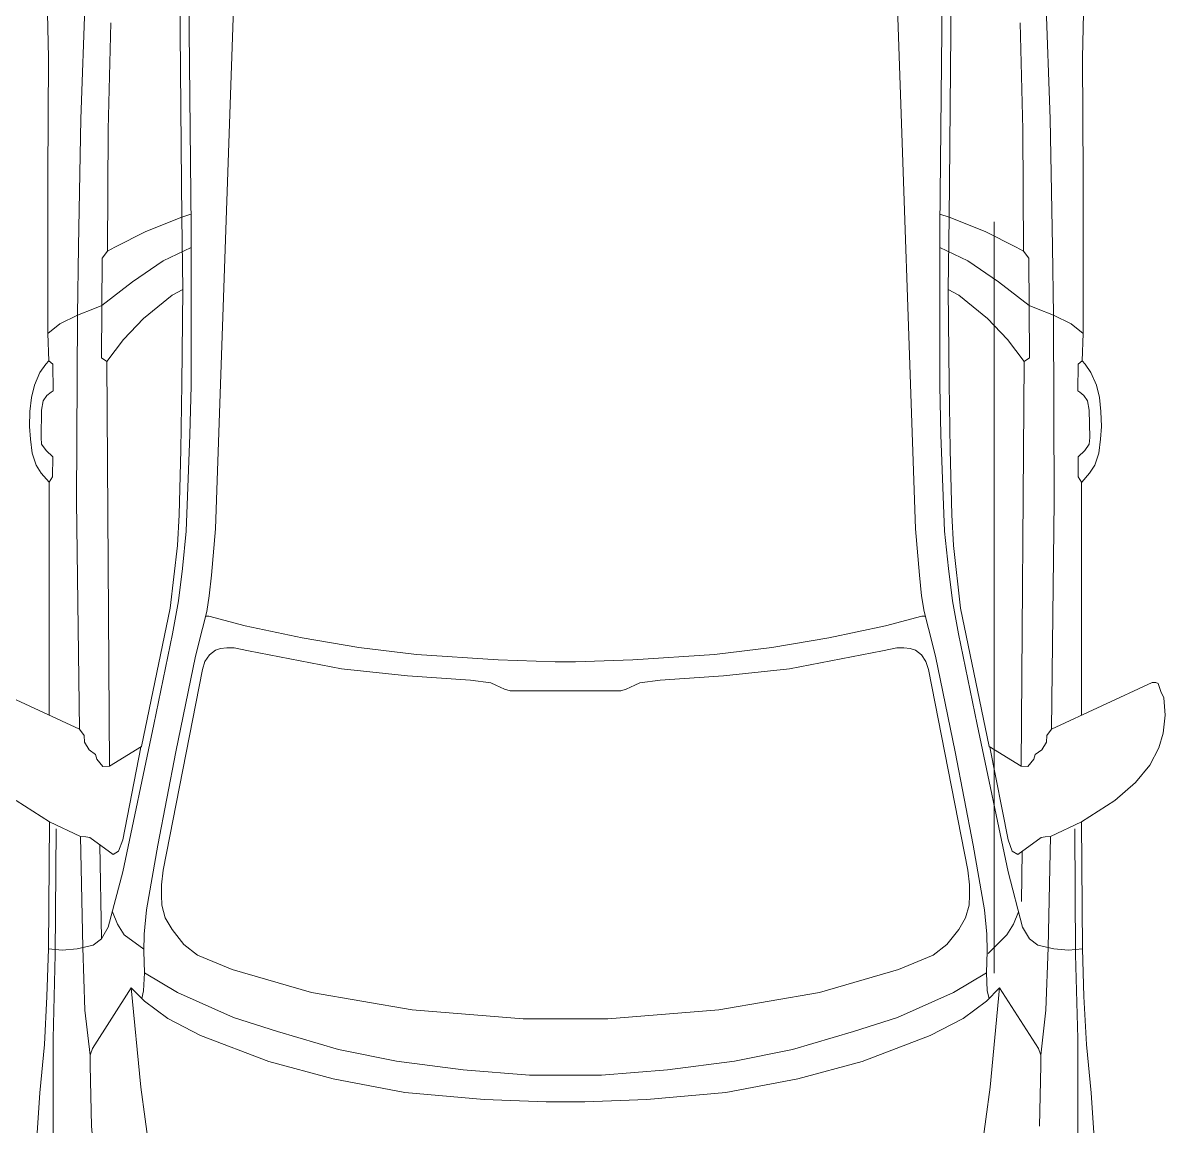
# Model space of a CAD drawing. Header units: millimetres. Extents: x 48966 to 155647, y -43515 to 30475.
# Drawn here: x 64289 to 66221, y 17538 to 19403 of the extents above; entities that cross this region are included whole.
import ezdxf

# ---------------------------------------------------------------- set-up
doc = ezdxf.new("R2010")
doc.units = ezdxf.units.MM
doc.linetypes.add('Осевые', pattern=[6350, 1270, -952.5, 3175, -952.5])
for name, color, linetype, lineweight in [('Оси-2', 7, 'Осевые', 9), ('Парковка', 7, 'Continuous', 9), ('Элементы узлов', 7, 'Continuous', 9)]:
    doc.layers.add(name, color=color, linetype=linetype, lineweight=lineweight)

# ---------------------------------------------------------------- blocks, each defined once
blk = doc.blocks.new('Парковка_одиночная - Средний класс 5500х2500мм-8504634-План -1-го этажа на отм_ -10_350')
at = {"layer": 'Элементы узлов'}
for p, q in [((658, -2856.5), (717.5, -1156)), ((658, -2856.5), (717.5, -1156)), ((658, -2856.5), (717.5, -1156)), ((1782.5, -1156), (1842, -2856.5)), ((1782.5, -1156), (1842, -2856.5)), ((1782.5, -1156), (1842, -2856.5)), ((375.8, -2060.1), (371.4, -1841)), ((375.8, -2060.1), (371.4, -1841)), ((375.8, -2060.1), (371.4, -1841)), ((2128.6, -1841), (2124.2, -2060.1)), ((2128.6, -1841), (2124.2, -2060.1)), ((2128.6, -1841), (2124.2, -2060.1)), ((440.8, -1871.1), (430.5, -2163.3)), ((440.8, -1871.1), (430.5, -2163.3)), ((440.8, -1871.1), (430.5, -2163.3)), ((2059.2, -1871.1), (2069.5, -2163.3)), ((2059.2, -1871.1), (2069.5, -2163.3)), ((2059.2, -1871.1), (2069.5, -2163.3)), ((597.4, -1900.4), (599.1, -2079.2)), ((597.4, -1900.4), (599.1, -2079.2)), ((597.4, -1900.4), (599.1, -2079.2)), ((1902.6, -1900.4), (1900.9, -2079.2)), ((1902.6, -1900.4), (1900.9, -2079.2)), ((1902.6, -1900.4), (1900.9, -2079.2)), ((617, -2346), (613, -1935.4)), ((617, -2346), (613, -1935.4)), ((617, -2346), (613, -1935.4)), ((1883, -2346), (1887, -1935.4)), ((1883, -2346), (1887, -1935.4)), ((1883, -2346), (1887, -1935.4)), ((476.9, -2181), (481.2, -2000.8)), ((476.9, -2181), (481.2, -2000.8)), ((476.9, -2181), (481.2, -2000.8)), ((2023.1, -2181), (2018.8, -2000.8)), ((2023.1, -2181), (2018.8, -2000.8)), ((2023.1, -2181), (2018.8, -2000.8)), ((374.9, -2259.6), (375.8, -2060.1)), ((374.9, -2259.6), (375.8, -2060.1)), ((374.9, -2259.6), (375.8, -2060.1)), ((2124.2, -2060.1), (2125.4, -2259.6)), ((2124.2, -2060.1), (2125.4, -2259.6)), ((2124.2, -2060.1), (2125.4, -2259.6)), ((599.1, -2079.2), (600.6, -2272.6)), ((599.1, -2079.2), (600.6, -2272.6)), ((599.1, -2079.2), (600.6, -2272.6)), ((1900.9, -2079.2), (1899.4, -2272.6)), ((1900.9, -2079.2), (1899.4, -2272.6)), ((1900.9, -2079.2), (1899.4, -2272.6)), ((430.5, -2163.3), (426.4, -2379.1)), ((430.5, -2163.3), (426.4, -2379.1)), ((430.5, -2163.3), (426.4, -2379.1)), ((475.7, -2386.8), (476.9, -2181)), ((475.7, -2386.8), (476.9, -2181)), ((475.7, -2386.8), (476.9, -2181)), ((2024.3, -2386.8), (2023.1, -2181)), ((2024.3, -2386.8), (2023.1, -2181)), ((2024.3, -2386.8), (2023.1, -2181)), ((2069.5, -2163.3), (2073.6, -2379.1)), ((2069.5, -2163.3), (2073.6, -2379.1)), ((2069.5, -2163.3), (2073.6, -2379.1)), ((374.9, -2526.3), (374.9, -2259.6)), ((374.9, -2526.3), (374.9, -2259.6)), ((374.9, -2526.3), (374.9, -2259.6)), ((2125.4, -2259.6), (2125.4, -2526.3)), ((2125.4, -2259.6), (2125.4, -2526.3)), ((2125.4, -2259.6), (2125.4, -2526.3)), ((600.6, -2272.6), (601.2, -2329.6)), ((600.6, -2272.6), (601.2, -2329.6)), ((600.6, -2272.6), (601.2, -2329.6)), ((1899.4, -2272.6), (1898.8, -2329.6)), ((1899.4, -2272.6), (1898.8, -2329.6)), ((1899.4, -2272.6), (1898.8, -2329.6)), ((601.2, -2329.6), (540.4, -2353.7)), ((601.2, -2329.6), (540.4, -2353.7)), ((601.2, -2329.6), (540.4, -2353.7)), ((601.2, -2329.6), (616.8, -2324.1)), ((601.2, -2329.6), (616.8, -2324.1)), ((601.2, -2329.6), (616.8, -2324.1)), ((602.9, -2451.6), (601.2, -2329.6)), ((602.9, -2451.6), (601.2, -2329.6)), ((602.9, -2451.6), (601.2, -2329.6)), ((1898.8, -2329.6), (1883.2, -2324.1)), ((1898.8, -2329.6), (1883.2, -2324.1)), ((1898.8, -2329.6), (1883.2, -2324.1)), ((1897.1, -2451.6), (1898.8, -2329.6)), ((1897.1, -2451.6), (1898.8, -2329.6)), ((1897.1, -2451.6), (1898.8, -2329.6)), ((1898.8, -2329.6), (1959.6, -2353.7)), ((1898.8, -2329.6), (1959.6, -2353.7)), ((1898.8, -2329.6), (1959.6, -2353.7)), ((540.4, -2353.7), (487.8, -2380.1)), ((540.4, -2353.7), (487.8, -2380.1)), ((540.4, -2353.7), (487.8, -2380.1)), ((617, -2614.6), (617, -2346)), ((617, -2614.6), (617, -2346)), ((617, -2614.6), (617, -2346)), ((1883, -2614.6), (1883, -2346)), ((1883, -2614.6), (1883, -2346)), ((1883, -2614.6), (1883, -2346)), ((1959.6, -2353.7), (2012.2, -2380.1)), ((1959.6, -2353.7), (2012.2, -2380.1)), ((1959.6, -2353.7), (2012.2, -2380.1)), ((426.4, -2379.1), (424.9, -2494.9)), ((426.4, -2379.1), (424.9, -2494.9)), ((426.4, -2379.1), (424.9, -2494.9)), ((466.6, -2398.6), (475.7, -2386.8)), ((466.6, -2398.6), (475.7, -2386.8)), ((466.6, -2398.6), (475.7, -2386.8)), ((487.8, -2380.1), (475.7, -2386.8)), ((487.8, -2380.1), (475.7, -2386.8)), ((487.8, -2380.1), (475.7, -2386.8)), ((617, -2380.7), (569.9, -2403.1)), ((617, -2380.7), (569.9, -2403.1)), ((617, -2380.7), (569.9, -2403.1)), ((1883, -2380.7), (1930.1, -2403.1)), ((1883, -2380.7), (1930.1, -2403.1)), ((1883, -2380.7), (1930.1, -2403.1)), ((2012.2, -2380.1), (2024.3, -2386.8)), ((2012.2, -2380.1), (2024.3, -2386.8)), ((2012.2, -2380.1), (2024.3, -2386.8)), ((2033.4, -2398.6), (2024.3, -2386.8)), ((2033.4, -2398.6), (2024.3, -2386.8)), ((2033.4, -2398.6), (2024.3, -2386.8)), ((2073.6, -2379.1), (2075.1, -2494.9)), ((2073.6, -2379.1), (2075.1, -2494.9)), ((2073.6, -2379.1), (2075.1, -2494.9)), ((465.3, -2567.1), (466.6, -2398.6)), ((465.3, -2567.1), (466.6, -2398.6)), ((465.3, -2567.1), (466.6, -2398.6)), ((569.9, -2403.1), (517.9, -2438.8)), ((569.9, -2403.1), (517.9, -2438.8)), ((569.9, -2403.1), (517.9, -2438.8)), ((1930.1, -2403.1), (1982.1, -2438.8)), ((1930.1, -2403.1), (1982.1, -2438.8)), ((1930.1, -2403.1), (1982.1, -2438.8)), ((2034.7, -2567.1), (2033.4, -2398.6)), ((2034.7, -2567.1), (2033.4, -2398.6)), ((2034.7, -2567.1), (2033.4, -2398.6)), ((517.9, -2438.8), (466, -2478.8)), ((517.9, -2438.8), (466, -2478.8)), ((517.9, -2438.8), (466, -2478.8)), ((584.9, -2461.3), (602.9, -2451.6)), ((584.9, -2461.3), (602.9, -2451.6)), ((584.9, -2461.3), (602.9, -2451.6)), ((602.9, -2451.6), (601.4, -2610.9)), ((602.9, -2451.6), (601.4, -2610.9)), ((602.9, -2451.6), (601.4, -2610.9)), ((1897.1, -2451.6), (1898.6, -2610.9)), ((1915.1, -2461.3), (1897.1, -2451.6)), ((1897.1, -2451.6), (1898.6, -2610.9)), ((1915.1, -2461.3), (1897.1, -2451.6)), ((1897.1, -2451.6), (1898.6, -2610.9)), ((1915.1, -2461.3), (1897.1, -2451.6)), ((1982.1, -2438.8), (2034, -2478.8)), ((1982.1, -2438.8), (2034, -2478.8)), ((1982.1, -2438.8), (2034, -2478.8)), ((536.4, -2500.7), (584.9, -2461.3)), ((536.4, -2500.7), (584.9, -2461.3)), ((536.4, -2500.7), (584.9, -2461.3)), ((1963.6, -2500.7), (1915.1, -2461.3)), ((1963.6, -2500.7), (1915.1, -2461.3)), ((1963.6, -2500.7), (1915.1, -2461.3)), ((453.6, -2483.8), (424.9, -2494.9)), ((453.6, -2483.8), (424.9, -2494.9)), ((453.6, -2483.8), (424.9, -2494.9)), ((466, -2478.8), (453.6, -2483.8)), ((466, -2478.8), (453.6, -2483.8)), ((466, -2478.8), (453.6, -2483.8)), ((2034, -2478.8), (2046.4, -2483.8)), ((2034, -2478.8), (2046.4, -2483.8)), ((2034, -2478.8), (2046.4, -2483.8)), ((2046.4, -2483.8), (2075.1, -2494.9)), ((2046.4, -2483.8), (2075.1, -2494.9)), ((2046.4, -2483.8), (2075.1, -2494.9)), ((395, -2509.6), (374.9, -2526.3)), ((395, -2509.6), (374.9, -2526.3)), ((395, -2509.6), (374.9, -2526.3)), ((424.9, -2494.9), (395, -2509.6)), ((424.9, -2494.9), (395, -2509.6)), ((424.9, -2494.9), (395, -2509.6)), ((424.9, -2494.9), (423.4, -2810)), ((424.9, -2494.9), (423.4, -2810)), ((424.9, -2494.9), (423.4, -2810)), ((502.5, -2536.1), (536.4, -2500.7)), ((502.5, -2536.1), (536.4, -2500.7)), ((502.5, -2536.1), (536.4, -2500.7)), ((1997.5, -2536.1), (1963.6, -2500.7)), ((1997.5, -2536.1), (1963.6, -2500.7)), ((1997.5, -2536.1), (1963.6, -2500.7)), ((2075.1, -2494.9), (2105, -2509.6)), ((2075.1, -2494.9), (2076.6, -2810)), ((2075.1, -2494.9), (2105, -2509.6)), ((2075.1, -2494.9), (2076.6, -2810)), ((2075.1, -2494.9), (2105, -2509.6)), ((2075.1, -2494.9), (2076.6, -2810)), ((2105, -2509.6), (2125.1, -2526.3)), ((2105, -2509.6), (2125.1, -2526.3)), ((2105, -2509.6), (2125.1, -2526.3)), ((376.3, -2572.2), (374.9, -2526.3)), ((376.3, -2572.2), (374.9, -2526.3)), ((376.3, -2572.2), (374.9, -2526.3)), ((2125.4, -2526.3), (2123.7, -2572.2)), ((2125.4, -2526.3), (2123.7, -2572.2)), ((2125.4, -2526.3), (2123.7, -2572.2)), ((474.5, -2573.4), (502.5, -2536.1)), ((474.5, -2573.4), (502.5, -2536.1)), ((474.5, -2573.4), (502.5, -2536.1)), ((2025.5, -2573.4), (1997.5, -2536.1)), ((2025.5, -2573.4), (1997.5, -2536.1)), ((2025.5, -2573.4), (1997.5, -2536.1)), ((474.5, -2573.4), (465.3, -2567.1)), ((474.5, -2573.4), (465.3, -2567.1)), ((474.5, -2573.4), (465.3, -2567.1)), ((2025.5, -2573.4), (2034.7, -2567.1)), ((2025.5, -2573.4), (2034.7, -2567.1)), ((2025.5, -2573.4), (2034.7, -2567.1)), ((361.4, -2592), (371.4, -2577.9)), ((361.4, -2592), (371.4, -2577.9)), ((361.4, -2592), (371.4, -2577.9)), ((371.4, -2577.9), (376.3, -2572.2)), ((371.4, -2577.9), (376.3, -2572.2)), ((371.4, -2577.9), (376.3, -2572.2)), ((383.1, -2577.7), (376.3, -2572.2)), ((383.1, -2577.7), (376.3, -2572.2)), ((383.1, -2577.7), (376.3, -2572.2)), ((383.6, -2623.1), (383.1, -2577.7)), ((383.6, -2623.1), (383.1, -2577.7)), ((383.6, -2623.1), (383.1, -2577.7)), ((479.2, -3257.7), (474.5, -2573.4)), ((479.2, -3257.7), (474.5, -2573.4)), ((479.2, -3257.7), (474.5, -2573.4)), ((2020.8, -3257.7), (2025.5, -2573.4)), ((2020.8, -3257.7), (2025.5, -2573.4)), ((2020.8, -3257.7), (2025.5, -2573.4)), ((2116.4, -2623.1), (2116.9, -2577.7)), ((2116.4, -2623.1), (2116.9, -2577.7)), ((2116.4, -2623.1), (2116.9, -2577.7)), ((2116.9, -2577.7), (2123.7, -2572.2)), ((2116.9, -2577.7), (2123.7, -2572.2)), ((2116.9, -2577.7), (2123.7, -2572.2)), ((2123.7, -2572.2), (2128.6, -2577.9)), ((2123.7, -2572.2), (2128.6, -2577.9)), ((2123.7, -2572.2), (2128.6, -2577.9)), ((2128.6, -2577.9), (2138.6, -2592)), ((2128.6, -2577.9), (2138.6, -2592)), ((2128.6, -2577.9), (2138.6, -2592)), ((352, -2613.4), (361.4, -2592)), ((352, -2613.4), (361.4, -2592)), ((352, -2613.4), (361.4, -2592)), ((2138.6, -2592), (2148, -2613.4)), ((2138.6, -2592), (2148, -2613.4)), ((2138.6, -2592), (2148, -2613.4)), ((346.9, -2634.2), (352, -2613.4)), ((346.9, -2634.2), (352, -2613.4)), ((346.9, -2634.2), (352, -2613.4)), ((373.3, -2630.7), (380.3, -2625.2)), ((373.3, -2630.7), (380.3, -2625.2)), ((373.3, -2630.7), (380.3, -2625.2)), ((380.3, -2625.2), (383.6, -2623.1)), ((380.3, -2625.2), (383.6, -2623.1)), ((380.3, -2625.2), (383.6, -2623.1)), ((601.4, -2610.9), (599.5, -2722.8)), ((601.4, -2610.9), (599.5, -2722.8)), ((601.4, -2610.9), (599.5, -2722.8)), ((615.1, -2697.1), (617, -2614.6)), ((615.1, -2697.1), (617, -2614.6)), ((615.1, -2697.1), (617, -2614.6)), ((1884.9, -2697.1), (1883, -2614.6)), ((1884.9, -2697.1), (1883, -2614.6)), ((1884.9, -2697.1), (1883, -2614.6)), ((1898.6, -2610.9), (1900.5, -2722.8)), ((1898.6, -2610.9), (1900.5, -2722.8)), ((1898.6, -2610.9), (1900.5, -2722.8)), ((2119.7, -2625.2), (2116.4, -2623.1)), ((2119.7, -2625.2), (2116.4, -2623.1)), ((2119.7, -2625.2), (2116.4, -2623.1)), ((2126.7, -2630.7), (2119.7, -2625.2)), ((2126.7, -2630.7), (2119.7, -2625.2)), ((2126.7, -2630.7), (2119.7, -2625.2)), ((2148, -2613.4), (2153.1, -2634.2)), ((2148, -2613.4), (2153.1, -2634.2)), ((2148, -2613.4), (2153.1, -2634.2)), ((344.6, -2658.1), (346.9, -2634.2)), ((344.6, -2658.1), (346.9, -2634.2)), ((344.6, -2658.1), (346.9, -2634.2)), ((364.3, -2655.8), (367.1, -2640)), ((364.3, -2655.8), (367.1, -2640)), ((364.3, -2655.8), (367.1, -2640)), ((367.1, -2640), (373.3, -2630.7)), ((367.1, -2640), (373.3, -2630.7)), ((367.1, -2640), (373.3, -2630.7)), ((2132.9, -2640), (2126.7, -2630.7)), ((2132.9, -2640), (2126.7, -2630.7)), ((2132.9, -2640), (2126.7, -2630.7)), ((2135.7, -2655.8), (2132.9, -2640)), ((2135.7, -2655.8), (2132.9, -2640)), ((2135.7, -2655.8), (2132.9, -2640)), ((2153.1, -2634.2), (2155.4, -2658.1)), ((2153.1, -2634.2), (2155.4, -2658.1)), ((2153.1, -2634.2), (2155.4, -2658.1)), ((343.8, -2683), (344.6, -2658.1)), ((343.8, -2683), (344.6, -2658.1)), ((343.8, -2683), (344.6, -2658.1)), ((363.3, -2702), (364.3, -2655.8)), ((363.3, -2702), (364.3, -2655.8)), ((363.3, -2702), (364.3, -2655.8)), ((2136.7, -2702), (2135.7, -2655.8)), ((2136.7, -2702), (2135.7, -2655.8)), ((2136.7, -2702), (2135.7, -2655.8)), ((2155.4, -2658.1), (2156.2, -2683)), ((2155.4, -2658.1), (2156.2, -2683)), ((2155.4, -2658.1), (2156.2, -2683)), ((345.4, -2704.8), (343.8, -2683)), ((345.4, -2704.8), (343.8, -2683)), ((345.4, -2704.8), (343.8, -2683)), ((2156.2, -2683), (2154.6, -2704.8)), ((2156.2, -2683), (2154.6, -2704.8)), ((2156.2, -2683), (2154.6, -2704.8)), ((364.3, -2713.1), (363.3, -2702)), ((364.3, -2713.1), (363.3, -2702)), ((364.3, -2713.1), (363.3, -2702)), ((608.9, -2860.1), (615.1, -2697.1)), ((608.9, -2860.1), (615.1, -2697.1)), ((608.9, -2860.1), (615.1, -2697.1)), ((1891.1, -2860.1), (1884.9, -2697.1)), ((1891.1, -2860.1), (1884.9, -2697.1)), ((1891.1, -2860.1), (1884.9, -2697.1)), ((2135.7, -2713.1), (2136.7, -2702)), ((2135.7, -2713.1), (2136.7, -2702)), ((2135.7, -2713.1), (2136.7, -2702)), ((348.2, -2728.3), (345.4, -2704.8)), ((348.2, -2728.3), (345.4, -2704.8)), ((348.2, -2728.3), (345.4, -2704.8)), ((371.8, -2723.8), (364.3, -2713.1)), ((371.8, -2723.8), (364.3, -2713.1)), ((371.8, -2723.8), (364.3, -2713.1)), ((599.5, -2722.8), (596.6, -2832.5)), ((599.5, -2722.8), (596.6, -2832.5)), ((599.5, -2722.8), (596.6, -2832.5)), ((1900.5, -2722.8), (1903.4, -2832.5)), ((1900.5, -2722.8), (1903.4, -2832.5)), ((1900.5, -2722.8), (1903.4, -2832.5)), ((2128.2, -2723.8), (2135.7, -2713.1)), ((2128.2, -2723.8), (2135.7, -2713.1)), ((2128.2, -2723.8), (2135.7, -2713.1)), ((2154.6, -2704.8), (2151.8, -2728.3)), ((2154.6, -2704.8), (2151.8, -2728.3)), ((2154.6, -2704.8), (2151.8, -2728.3)), ((355, -2748.6), (348.2, -2728.3)), ((355, -2748.6), (348.2, -2728.3)), ((355, -2748.6), (348.2, -2728.3)), ((383.1, -2734.4), (371.8, -2723.8)), ((383.1, -2734.4), (371.8, -2723.8)), ((383.1, -2734.4), (371.8, -2723.8)), ((382.9, -2768.3), (383.1, -2734.4)), ((382.9, -2768.3), (383.1, -2734.4)), ((382.9, -2768.3), (383.1, -2734.4)), ((2116.9, -2734.4), (2128.2, -2723.8)), ((2116.9, -2734.4), (2128.2, -2723.8)), ((2116.9, -2734.4), (2128.2, -2723.8)), ((2117.1, -2768.3), (2116.9, -2734.4)), ((2117.1, -2768.3), (2116.9, -2734.4)), ((2117.1, -2768.3), (2116.9, -2734.4)), ((2151.8, -2728.3), (2145, -2748.6)), ((2151.8, -2728.3), (2145, -2748.6)), ((2151.8, -2728.3), (2145, -2748.6)), ((363.7, -2762.2), (355, -2748.6)), ((363.7, -2762.2), (355, -2748.6)), ((363.7, -2762.2), (355, -2748.6)), ((2145, -2748.6), (2136.3, -2762.2)), ((2145, -2748.6), (2136.3, -2762.2)), ((2145, -2748.6), (2136.3, -2762.2)), ((376.8, -2777.3), (363.7, -2762.2)), ((376.8, -2777.3), (363.7, -2762.2)), ((376.8, -2777.3), (363.7, -2762.2)), ((377.2, -2777.3), (382.9, -2768.3)), ((377.2, -2777.3), (382.9, -2768.3)), ((377.2, -2777.3), (382.9, -2768.3)), ((377.2, -3171.5), (377.2, -2777.3)), ((377.2, -3171.5), (377.2, -2777.3)), ((377.2, -3171.5), (377.2, -2777.3)), ((2122.8, -2777.3), (2117.1, -2768.3)), ((2122.8, -2777.3), (2117.1, -2768.3)), ((2122.8, -2777.3), (2117.1, -2768.3)), ((2122.8, -3171.5), (2122.8, -2777.3)), ((2122.8, -3171.5), (2122.8, -2777.3)), ((2122.8, -3171.5), (2122.8, -2777.3)), ((2136.3, -2762.2), (2123.2, -2777.3)), ((2136.3, -2762.2), (2123.2, -2777.3)), ((2136.3, -2762.2), (2123.2, -2777.3)), ((423.4, -2810), (428.3, -3195.2)), ((423.4, -2810), (428.3, -3195.2)), ((423.4, -2810), (428.3, -3195.2)), ((2076.6, -2810), (2071.7, -3195.2)), ((2076.6, -2810), (2071.7, -3195.2)), ((2076.6, -2810), (2071.7, -3195.2)), ((596.6, -2832.5), (594.1, -2884.5)), ((596.6, -2832.5), (594.1, -2884.5)), ((596.6, -2832.5), (594.1, -2884.5)), ((1903.4, -2832.5), (1905.9, -2884.5)), ((1903.4, -2832.5), (1905.9, -2884.5)), ((1903.4, -2832.5), (1905.9, -2884.5)), ((651.6, -2934.6), (658, -2856.5)), ((651.6, -2934.6), (658, -2856.5)), ((651.6, -2934.6), (658, -2856.5)), ((1848.4, -2934.6), (1842, -2856.5)), ((1848.4, -2934.6), (1842, -2856.5)), ((1848.4, -2934.6), (1842, -2856.5)), ((602.2, -2923.3), (608.9, -2860.1)), ((602.2, -2923.3), (608.9, -2860.1)), ((602.2, -2923.3), (608.9, -2860.1)), ((1897.8, -2923.3), (1891.1, -2860.1)), ((1897.8, -2923.3), (1891.1, -2860.1)), ((1897.8, -2923.3), (1891.1, -2860.1)), ((594.1, -2884.5), (581.9, -2990.5)), ((594.1, -2884.5), (581.9, -2990.5)), ((594.1, -2884.5), (581.9, -2990.5)), ((1905.9, -2884.5), (1918.1, -2990.5)), ((1905.9, -2884.5), (1918.1, -2990.5)), ((1905.9, -2884.5), (1918.1, -2990.5)), ((595.5, -2977.9), (602.2, -2923.3)), ((595.5, -2977.9), (602.2, -2923.3)), ((595.5, -2977.9), (602.2, -2923.3)), ((647.8, -2969.8), (651.6, -2934.6)), ((647.8, -2969.8), (651.6, -2934.6)), ((647.8, -2969.8), (651.6, -2934.6)), ((1852.2, -2969.8), (1848.4, -2934.6)), ((1852.2, -2969.8), (1848.4, -2934.6)), ((1852.2, -2969.8), (1848.4, -2934.6)), ((1904.5, -2977.9), (1897.8, -2923.3)), ((1904.5, -2977.9), (1897.8, -2923.3)), ((1904.5, -2977.9), (1897.8, -2923.3)), ((643.4, -2996.1), (647.8, -2969.8)), ((643.4, -2996.1), (647.8, -2969.8)), ((643.4, -2996.1), (647.8, -2969.8)), ((1856.6, -2996.1), (1852.2, -2969.8)), ((1856.6, -2996.1), (1852.2, -2969.8)), ((1856.6, -2996.1), (1852.2, -2969.8)), ((581.9, -2990.5), (533.4, -3224.1)), ((581.9, -2990.5), (533.4, -3224.1)), ((581.9, -2990.5), (533.4, -3224.1)), ((585.3, -3033.8), (595.5, -2977.9)), ((585.3, -3033.8), (595.5, -2977.9)), ((585.3, -3033.8), (595.5, -2977.9)), ((1914.7, -3033.8), (1904.5, -2977.9)), ((1914.7, -3033.8), (1904.5, -2977.9)), ((1914.7, -3033.8), (1904.5, -2977.9)), ((1918.1, -2990.5), (1966.6, -3224.1)), ((1918.1, -2990.5), (1966.6, -3224.1)), ((1918.1, -2990.5), (1966.6, -3224.1)), ((636.2, -3024.6), (643.4, -2996.1)), ((636.2, -3024.6), (643.4, -2996.1)), ((636.2, -3024.6), (643.4, -2996.1)), ((641.5, -3003.7), (647.2, -3003.7)), ((641.5, -3003.7), (647.2, -3003.7)), ((641.5, -3003.7), (647.2, -3003.7)), ((647.2, -3003.7), (708.7, -3020.2)), ((647.2, -3003.7), (708.7, -3020.2)), ((647.2, -3003.7), (708.7, -3020.2)), ((1791.3, -3020.2), (1852.8, -3003.7)), ((1791.3, -3020.2), (1852.8, -3003.7)), ((1791.3, -3020.2), (1852.8, -3003.7)), ((1852.8, -3003.7), (1858.5, -3003.7)), ((1852.8, -3003.7), (1858.5, -3003.7)), ((1852.8, -3003.7), (1858.5, -3003.7)), ((1863.8, -3024.6), (1856.6, -2996.1)), ((1863.8, -3024.6), (1856.6, -2996.1)), ((1863.8, -3024.6), (1856.6, -2996.1)), ((624.6, -3071.4), (636.2, -3024.6)), ((624.6, -3071.4), (636.2, -3024.6)), ((624.6, -3071.4), (636.2, -3024.6)), ((708.7, -3020.2), (804.8, -3040.5)), ((708.7, -3020.2), (804.8, -3040.5)), ((708.7, -3020.2), (804.8, -3040.5)), ((1695.2, -3040.5), (1791.3, -3020.2)), ((1695.2, -3040.5), (1791.3, -3020.2)), ((1695.2, -3040.5), (1791.3, -3020.2)), ((1875.4, -3071.4), (1863.8, -3024.6)), ((1875.4, -3071.4), (1863.8, -3024.6)), ((1875.4, -3071.4), (1863.8, -3024.6)), ((553.9, -3187.1), (585.3, -3033.8)), ((553.9, -3187.1), (585.3, -3033.8)), ((553.9, -3187.1), (585.3, -3033.8)), ((804.8, -3040.5), (900.9, -3057)), ((804.8, -3040.5), (900.9, -3057)), ((804.8, -3040.5), (900.9, -3057)), ((1599.1, -3057), (1695.2, -3040.5)), ((1599.1, -3057), (1695.2, -3040.5)), ((1599.1, -3057), (1695.2, -3040.5)), ((1946.1, -3187.1), (1914.7, -3033.8)), ((1946.1, -3187.1), (1914.7, -3033.8)), ((1946.1, -3187.1), (1914.7, -3033.8)), ((640.5, -3080.6), (648, -3069.2)), ((640.5, -3080.6), (648, -3069.2)), ((640.5, -3080.6), (648, -3069.2)), ((648, -3069.2), (658.1, -3061.4)), ((648, -3069.2), (658.1, -3061.4)), ((648, -3069.2), (658.1, -3061.4)), ((658.1, -3061.4), (666.9, -3058.3)), ((658.1, -3061.4), (666.9, -3058.3)), ((658.1, -3061.4), (666.9, -3058.3)), ((666.9, -3058.3), (677.7, -3057.3)), ((666.9, -3058.3), (677.7, -3057.3)), ((666.9, -3058.3), (677.7, -3057.3)), ((677.7, -3057.3), (689.6, -3057.5)), ((677.7, -3057.3), (689.6, -3057.5)), ((677.7, -3057.3), (689.6, -3057.5)), ((689.6, -3057.5), (713.9, -3062.3)), ((689.6, -3057.5), (713.9, -3062.3)), ((689.6, -3057.5), (713.9, -3062.3)), ((713.9, -3062.3), (871.3, -3093)), ((713.9, -3062.3), (871.3, -3093)), ((713.9, -3062.3), (871.3, -3093)), ((900.9, -3057), (998.1, -3068.6)), ((900.9, -3057), (998.1, -3068.6)), ((900.9, -3057), (998.1, -3068.6)), ((998.1, -3068.6), (1136, -3078)), ((998.1, -3068.6), (1136, -3078)), ((998.1, -3068.6), (1136, -3078)), ((1364, -3078), (1501.9, -3068.6)), ((1364, -3078), (1501.9, -3068.6)), ((1364, -3078), (1501.9, -3068.6)), ((1501.9, -3068.6), (1599.1, -3057)), ((1501.9, -3068.6), (1599.1, -3057)), ((1501.9, -3068.6), (1599.1, -3057)), ((1628.7, -3093), (1786.1, -3062.3)), ((1628.7, -3093), (1786.1, -3062.3)), ((1628.7, -3093), (1786.1, -3062.3)), ((1786.1, -3062.3), (1810.4, -3057.5)), ((1786.1, -3062.3), (1810.4, -3057.5)), ((1786.1, -3062.3), (1810.4, -3057.5)), ((1810.4, -3057.5), (1822.3, -3057.3)), ((1810.4, -3057.5), (1822.3, -3057.3)), ((1810.4, -3057.5), (1822.3, -3057.3)), ((1822.3, -3057.3), (1833.1, -3058.3)), ((1822.3, -3057.3), (1833.1, -3058.3)), ((1822.3, -3057.3), (1833.1, -3058.3)), ((1833.1, -3058.3), (1841.9, -3061.4)), ((1833.1, -3058.3), (1841.9, -3061.4)), ((1833.1, -3058.3), (1841.9, -3061.4)), ((1841.9, -3061.4), (1852, -3069.2)), ((1841.9, -3061.4), (1852, -3069.2)), ((1841.9, -3061.4), (1852, -3069.2)), ((1852, -3069.2), (1859.5, -3080.6)), ((1852, -3069.2), (1859.5, -3080.6)), ((1852, -3069.2), (1859.5, -3080.6)), ((591.2, -3233.2), (624.6, -3071.4)), ((591.2, -3233.2), (624.6, -3071.4)), ((591.2, -3233.2), (624.6, -3071.4)), ((636.3, -3094), (640.5, -3080.6)), ((636.3, -3094), (640.5, -3080.6)), ((636.3, -3094), (640.5, -3080.6)), ((1136, -3078), (1232.8, -3080.9)), ((1136, -3078), (1232.8, -3080.9)), ((1136, -3078), (1232.8, -3080.9)), ((1232.8, -3080.9), (1250, -3080.9)), ((1232.8, -3080.9), (1250, -3080.9)), ((1232.8, -3080.9), (1250, -3080.9)), ((1250, -3080.9), (1267.2, -3080.9)), ((1250, -3080.9), (1267.2, -3080.9)), ((1250, -3080.9), (1267.2, -3080.9)), ((1267.2, -3080.9), (1364, -3078)), ((1267.2, -3080.9), (1364, -3078)), ((1267.2, -3080.9), (1364, -3078)), ((1859.5, -3080.6), (1863.7, -3094)), ((1859.5, -3080.6), (1863.7, -3094)), ((1859.5, -3080.6), (1863.7, -3094)), ((1908.8, -3233.2), (1875.4, -3071.4)), ((1908.8, -3233.2), (1875.4, -3071.4)), ((1908.8, -3233.2), (1875.4, -3071.4)), ((569.7, -3433.2), (636.3, -3094)), ((569.7, -3433.2), (636.3, -3094)), ((569.7, -3433.2), (636.3, -3094)), ((871.3, -3093), (982.7, -3105)), ((871.3, -3093), (982.7, -3105)), ((871.3, -3093), (982.7, -3105)), ((982.7, -3105), (1089.7, -3112.2)), ((982.7, -3105), (1089.7, -3112.2)), ((982.7, -3105), (1089.7, -3112.2)), ((1410.3, -3112.2), (1517.3, -3105)), ((1410.3, -3112.2), (1517.3, -3105)), ((1410.3, -3112.2), (1517.3, -3105)), ((1517.3, -3105), (1628.7, -3093)), ((1517.3, -3105), (1628.7, -3093)), ((1517.3, -3105), (1628.7, -3093)), ((1863.7, -3094), (1930.3, -3433.2)), ((1863.7, -3094), (1930.3, -3433.2)), ((1863.7, -3094), (1930.3, -3433.2)), ((428.3, -3195.2), (257.9, -3116.3)), ((428.3, -3195.2), (257.9, -3116.3)), ((428.3, -3195.2), (257.9, -3116.3)), ((1089.7, -3112.2), (1124.1, -3116.5)), ((1089.7, -3112.2), (1124.1, -3116.5)), ((1089.7, -3112.2), (1124.1, -3116.5)), ((1124.1, -3116.5), (1132.5, -3120.3)), ((1124.1, -3116.5), (1132.5, -3120.3)), ((1124.1, -3116.5), (1132.5, -3120.3)), ((1132.5, -3120.3), (1147.2, -3127.5)), ((1132.5, -3120.3), (1147.2, -3127.5)), ((1132.5, -3120.3), (1147.2, -3127.5)), ((1147.2, -3127.5), (1156.3, -3130.2)), ((1147.2, -3127.5), (1156.3, -3130.2)), ((1147.2, -3127.5), (1156.3, -3130.2)), ((1343.7, -3130.2), (1352.8, -3127.5)), ((1343.7, -3130.2), (1352.8, -3127.5)), ((1343.7, -3130.2), (1352.8, -3127.5)), ((1352.8, -3127.5), (1367.5, -3120.3)), ((1352.8, -3127.5), (1367.5, -3120.3)), ((1352.8, -3127.5), (1367.5, -3120.3)), ((1367.5, -3120.3), (1375.9, -3116.5)), ((1367.5, -3120.3), (1375.9, -3116.5)), ((1367.5, -3120.3), (1375.9, -3116.5)), ((1375.9, -3116.5), (1410.3, -3112.2)), ((1375.9, -3116.5), (1410.3, -3112.2)), ((1375.9, -3116.5), (1410.3, -3112.2)), ((2071.7, -3195.2), (2242.1, -3116.3)), ((2071.7, -3195.2), (2242.1, -3116.3)), ((2071.7, -3195.2), (2242.1, -3116.3)), ((2242.1, -3116.3), (2248, -3116.1)), ((2242.1, -3116.3), (2248, -3116.1)), ((2242.1, -3116.3), (2248, -3116.1)), ((2248, -3116.1), (2252, -3117.5)), ((2248, -3116.1), (2252, -3117.5)), ((2248, -3116.1), (2252, -3117.5)), ((2252, -3117.5), (2256.9, -3131.1)), ((2252, -3117.5), (2256.9, -3131.1)), ((2252, -3117.5), (2256.9, -3131.1)), ((1156.3, -3130.2), (1250, -3130.2)), ((1156.3, -3130.2), (1250, -3130.2)), ((1156.3, -3130.2), (1250, -3130.2)), ((1250, -3130.2), (1343.7, -3130.2)), ((1250, -3130.2), (1343.7, -3130.2)), ((1250, -3130.2), (1343.7, -3130.2)), ((2261.5, -3141.8), (2256.9, -3131.1)), ((2261.5, -3141.8), (2256.9, -3131.1)), ((2261.5, -3141.8), (2256.9, -3131.1)), ((2264, -3171.2), (2261.5, -3141.8)), ((2264, -3171.2), (2261.5, -3141.8)), ((2264, -3171.2), (2261.5, -3141.8)), ((2260.6, -3201.8), (2264, -3171.2)), ((2260.6, -3201.8), (2264, -3171.2)), ((2260.6, -3201.8), (2264, -3171.2)), ((436, -3205.6), (428.3, -3195.2)), ((436, -3205.6), (428.3, -3195.2)), ((436, -3205.6), (428.3, -3195.2)), ((436.9, -3216.8), (436, -3205.6)), ((436.9, -3216.8), (436, -3205.6)), ((436.9, -3216.8), (436, -3205.6)), ((501.6, -3436.2), (553.9, -3187.1)), ((501.6, -3436.2), (553.9, -3187.1)), ((501.6, -3436.2), (553.9, -3187.1)), ((1998.4, -3436.2), (1946.1, -3187.1)), ((1998.4, -3436.2), (1946.1, -3187.1)), ((1998.4, -3436.2), (1946.1, -3187.1)), ((2063.1, -3216.8), (2064, -3205.6)), ((2063.1, -3216.8), (2064, -3205.6)), ((2063.1, -3216.8), (2064, -3205.6)), ((2064, -3205.6), (2071.7, -3195.2)), ((2064, -3205.6), (2071.7, -3195.2)), ((2064, -3205.6), (2071.7, -3195.2)), ((2253.3, -3226.4), (2260.6, -3201.8)), ((2253.3, -3226.4), (2260.6, -3201.8)), ((2253.3, -3226.4), (2260.6, -3201.8)), ((444.7, -3229.9), (436.9, -3216.8)), ((444.7, -3229.9), (436.9, -3216.8)), ((444.7, -3229.9), (436.9, -3216.8)), ((533.4, -3224.1), (479.2, -3257.7)), ((533.4, -3224.1), (479.2, -3257.7)), ((533.4, -3224.1), (479.2, -3257.7)), ((501.4, -3382.2), (532.2, -3225.2)), ((501.4, -3382.2), (532.2, -3225.2)), ((501.4, -3382.2), (532.2, -3225.2)), ((1966.6, -3224.1), (2020.8, -3257.7)), ((1966.6, -3224.1), (2020.8, -3257.7)), ((1966.6, -3224.1), (2020.8, -3257.7)), ((1998.6, -3382.2), (1967.8, -3225.2)), ((1998.6, -3382.2), (1967.8, -3225.2)), ((1998.6, -3382.2), (1967.8, -3225.2)), ((2055.3, -3229.9), (2063.1, -3216.8)), ((2055.3, -3229.9), (2063.1, -3216.8)), ((2055.3, -3229.9), (2063.1, -3216.8)), ((455.6, -3237.8), (444.7, -3229.9)), ((455.6, -3237.8), (444.7, -3229.9)), ((455.6, -3237.8), (444.7, -3229.9)), ((457.8, -3245.9), (455.6, -3237.8)), ((457.8, -3245.9), (455.6, -3237.8)), ((457.8, -3245.9), (455.6, -3237.8)), ((560.7, -3391), (591.2, -3233.2)), ((560.7, -3391), (591.2, -3233.2)), ((560.7, -3391), (591.2, -3233.2)), ((1939.3, -3391), (1908.8, -3233.2)), ((1939.3, -3391), (1908.8, -3233.2)), ((1939.3, -3391), (1908.8, -3233.2)), ((2042.2, -3245.9), (2044.4, -3237.8)), ((2042.2, -3245.9), (2044.4, -3237.8)), ((2042.2, -3245.9), (2044.4, -3237.8)), ((2044.4, -3237.8), (2055.3, -3229.9)), ((2044.4, -3237.8), (2055.3, -3229.9)), ((2044.4, -3237.8), (2055.3, -3229.9)), ((2237.9, -3255.9), (2253.3, -3226.4)), ((2237.9, -3255.9), (2253.3, -3226.4)), ((2237.9, -3255.9), (2253.3, -3226.4)), ((468, -3258.1), (457.8, -3245.9)), ((468, -3258.1), (457.8, -3245.9)), ((468, -3258.1), (457.8, -3245.9)), ((479.2, -3257.7), (468, -3258.1)), ((479.2, -3257.7), (468, -3258.1)), ((479.2, -3257.7), (468, -3258.1)), ((2020.8, -3257.7), (2032, -3258.1)), ((2020.8, -3257.7), (2032, -3258.1)), ((2020.8, -3257.7), (2032, -3258.1)), ((2032, -3258.1), (2042.2, -3245.9)), ((2032, -3258.1), (2042.2, -3245.9)), ((2032, -3258.1), (2042.2, -3245.9)), ((2213.8, -3285.1), (2237.9, -3255.9)), ((2213.8, -3285.1), (2237.9, -3255.9)), ((2213.8, -3285.1), (2237.9, -3255.9)), ((2178.8, -3315.5), (2213.8, -3285.1)), ((2178.8, -3315.5), (2213.8, -3285.1)), ((2178.8, -3315.5), (2213.8, -3285.1)), ((377.5, -3351.7), (321.2, -3315.5)), ((377.5, -3351.7), (321.2, -3315.5)), ((377.5, -3351.7), (321.2, -3315.5)), ((2122.5, -3351.7), (2178.8, -3315.5)), ((2122.5, -3351.7), (2178.8, -3315.5)), ((2122.5, -3351.7), (2178.8, -3315.5)), ((375.7, -3566.4), (377.5, -3351.7)), ((375.7, -3566.4), (377.5, -3351.7)), ((375.7, -3566.4), (377.5, -3351.7)), ((377.5, -3351.7), (429.8, -3376.7)), ((377.5, -3351.7), (429.8, -3376.7)), ((377.5, -3351.7), (429.8, -3376.7)), ((2122.5, -3351.7), (2070.2, -3376.7)), ((2122.5, -3351.7), (2070.2, -3376.7)), ((2122.5, -3351.7), (2070.2, -3376.7)), ((2124.3, -3566.4), (2122.5, -3351.7)), ((2124.3, -3566.4), (2122.5, -3351.7)), ((2124.3, -3566.4), (2122.5, -3351.7)), ((387.4, -3575.7), (388.9, -3363.6)), ((387.4, -3575.7), (388.9, -3363.6)), ((387.4, -3575.7), (388.9, -3363.6)), ((429.8, -3376.7), (433.7, -3564.3)), ((429.8, -3376.7), (439, -3377.1)), ((429.8, -3376.7), (433.7, -3564.3)), ((429.8, -3376.7), (439, -3377.1)), ((429.8, -3376.7), (433.7, -3564.3)), ((429.8, -3376.7), (439, -3377.1)), ((439, -3377.1), (445.6, -3378)), ((439, -3377.1), (445.6, -3378)), ((439, -3377.1), (445.6, -3378)), ((445.6, -3378), (485, -3407)), ((445.6, -3378), (485, -3407)), ((445.6, -3378), (485, -3407)), ((2054.4, -3378), (2015, -3407)), ((2054.4, -3378), (2015, -3407)), ((2054.4, -3378), (2015, -3407)), ((2061, -3377.1), (2054.4, -3378)), ((2061, -3377.1), (2054.4, -3378)), ((2061, -3377.1), (2054.4, -3378)), ((2070.2, -3376.7), (2061, -3377.1)), ((2070.2, -3376.7), (2061, -3377.1)), ((2070.2, -3376.7), (2061, -3377.1)), ((2070.2, -3376.7), (2066.3, -3564.3)), ((2070.2, -3376.7), (2066.3, -3564.3)), ((2070.2, -3376.7), (2066.3, -3564.3)), ((2112.6, -3575.7), (2111.1, -3363.6)), ((2112.6, -3575.7), (2111.1, -3363.6)), ((2112.6, -3575.7), (2111.1, -3363.6)), ((465.5, -3549.3), (462.9, -3390.7)), ((465.5, -3549.3), (462.9, -3390.7)), ((465.5, -3549.3), (462.9, -3390.7)), ((494.5, -3401.4), (501.4, -3382.2)), ((494.5, -3401.4), (501.4, -3382.2)), ((494.5, -3401.4), (501.4, -3382.2)), ((541.5, -3500.2), (560.7, -3391)), ((541.5, -3500.2), (560.7, -3391)), ((541.5, -3500.2), (560.7, -3391)), ((1958.5, -3500.2), (1939.3, -3391)), ((1958.5, -3500.2), (1939.3, -3391)), ((1958.5, -3500.2), (1939.3, -3391)), ((2005.5, -3401.4), (1998.6, -3382.2)), ((2005.5, -3401.4), (1998.6, -3382.2)), ((2005.5, -3401.4), (1998.6, -3382.2)), ((485, -3407), (494.5, -3401.4)), ((485, -3407), (494.5, -3401.4)), ((485, -3407), (494.5, -3401.4)), ((2015, -3407), (2005.5, -3401.4)), ((2015, -3407), (2005.5, -3401.4)), ((2015, -3407), (2005.5, -3401.4)), ((2021.3, -3486.4), (2022.2, -3401.7)), ((2021.3, -3486.4), (2022.2, -3401.7)), ((2021.3, -3486.4), (2022.2, -3401.7)), ((477, -3529.9), (501.6, -3436.2)), ((477, -3529.9), (501.6, -3436.2)), ((477, -3529.9), (501.6, -3436.2)), ((566.9, -3457.9), (569.7, -3433.2)), ((566.9, -3457.9), (569.7, -3433.2)), ((566.9, -3457.9), (569.7, -3433.2)), ((1930.3, -3433.2), (1933.1, -3457.9)), ((1930.3, -3433.2), (1933.1, -3457.9)), ((1930.3, -3433.2), (1933.1, -3457.9)), ((2023, -3529.9), (1998.4, -3436.2)), ((2023, -3529.9), (1998.4, -3436.2)), ((2023, -3529.9), (1998.4, -3436.2)), ((566.9, -3475.5), (566.9, -3457.9)), ((566.9, -3475.5), (566.9, -3457.9)), ((566.9, -3475.5), (566.9, -3457.9)), ((567.6, -3492.3), (566.9, -3475.5)), ((567.6, -3492.3), (566.9, -3475.5)), ((567.6, -3492.3), (566.9, -3475.5)), ((1933.1, -3475.5), (1932.4, -3492.3)), ((1933.1, -3475.5), (1932.4, -3492.3)), ((1933.1, -3475.5), (1932.4, -3492.3)), ((1933.1, -3457.9), (1933.1, -3475.5)), ((1933.1, -3457.9), (1933.1, -3475.5)), ((1933.1, -3457.9), (1933.1, -3475.5)), ((573.4, -3513.8), (567.6, -3492.3)), ((573.4, -3513.8), (567.6, -3492.3)), ((573.4, -3513.8), (567.6, -3492.3)), ((1932.4, -3492.3), (1926.6, -3513.8)), ((1932.4, -3492.3), (1926.6, -3513.8)), ((1932.4, -3492.3), (1926.6, -3513.8)), ((492.7, -3524.6), (483.9, -3503.7)), ((492.7, -3524.6), (483.9, -3503.7)), ((492.7, -3524.6), (483.9, -3503.7)), ((537.8, -3541.4), (541.5, -3500.2)), ((537.8, -3541.4), (541.5, -3500.2)), ((537.8, -3541.4), (541.5, -3500.2)), ((584.8, -3533.7), (573.4, -3513.8)), ((584.8, -3533.7), (573.4, -3513.8)), ((584.8, -3533.7), (573.4, -3513.8)), ((1926.6, -3513.8), (1915.2, -3533.7)), ((1926.6, -3513.8), (1915.2, -3533.7)), ((1926.6, -3513.8), (1915.2, -3533.7)), ((1962.2, -3541.4), (1958.5, -3500.2)), ((1962.2, -3541.4), (1958.5, -3500.2)), ((1962.2, -3541.4), (1958.5, -3500.2)), ((2016.1, -3503.7), (2007.3, -3524.6)), ((2016.1, -3503.7), (2007.3, -3524.6)), ((2016.1, -3503.7), (2007.3, -3524.6)), ((465.5, -3549.3), (477, -3529.9)), ((465.5, -3549.3), (477, -3529.9)), ((465.5, -3549.3), (477, -3529.9)), ((503.6, -3542.6), (492.7, -3524.6)), ((503.6, -3542.6), (492.7, -3524.6)), ((503.6, -3542.6), (492.7, -3524.6)), ((604.9, -3559), (584.8, -3533.7)), ((604.9, -3559), (584.8, -3533.7)), ((604.9, -3559), (584.8, -3533.7)), ((1915.2, -3533.7), (1895.1, -3559)), ((1915.2, -3533.7), (1895.1, -3559)), ((1915.2, -3533.7), (1895.1, -3559)), ((2007.3, -3524.6), (1996.4, -3542.6)), ((2007.3, -3524.6), (1996.4, -3542.6)), ((2007.3, -3524.6), (1996.4, -3542.6)), ((2034.5, -3549.3), (2023, -3529.9)), ((2034.5, -3549.3), (2023, -3529.9)), ((2034.5, -3549.3), (2023, -3529.9)), ((451.4, -3560.1), (465.5, -3549.3)), ((451.4, -3560.1), (465.5, -3549.3)), ((451.4, -3560.1), (465.5, -3549.3)), ((537, -3566.9), (503.6, -3542.6)), ((537, -3566.9), (503.6, -3542.6)), ((537, -3566.9), (503.6, -3542.6)), ((536.9, -3570.1), (537.8, -3541.4)), ((536.9, -3570.1), (537.8, -3541.4)), ((536.9, -3570.1), (537.8, -3541.4)), ((1963.1, -3570.1), (1962.2, -3541.4)), ((1963.1, -3570.1), (1962.2, -3541.4)), ((1963.1, -3570.1), (1962.2, -3541.4)), ((1996.4, -3542.6), (1964.5, -3574.4)), ((1996.4, -3542.6), (1964.5, -3574.4)), ((1996.4, -3542.6), (1964.5, -3574.4)), ((2048.6, -3560.1), (2034.5, -3549.3)), ((2048.6, -3560.1), (2034.5, -3549.3)), ((2048.6, -3560.1), (2034.5, -3549.3)), ((373.3, -3646.7), (375.7, -3566.4)), ((373.3, -3646.7), (375.7, -3566.4)), ((373.3, -3646.7), (375.7, -3566.4)), ((375.7, -3566.4), (399.2, -3568.5)), ((375.7, -3566.4), (399.2, -3568.5)), ((375.7, -3566.4), (399.2, -3568.5)), ((399.2, -3568.5), (424.2, -3566.6)), ((399.2, -3568.5), (424.2, -3566.6)), ((399.2, -3568.5), (424.2, -3566.6)), ((424.2, -3566.6), (451.4, -3560.1)), ((424.2, -3566.6), (451.4, -3560.1)), ((424.2, -3566.6), (451.4, -3560.1)), ((433.7, -3564.3), (437.5, -3670.1)), ((433.7, -3564.3), (437.5, -3670.1)), ((433.7, -3564.3), (437.5, -3670.1)), ((538.1, -3607), (536.9, -3570.1)), ((538.1, -3607), (536.9, -3570.1)), ((538.1, -3607), (536.9, -3570.1)), ((628, -3577), (604.9, -3559)), ((628, -3577), (604.9, -3559)), ((628, -3577), (604.9, -3559)), ((1895.1, -3559), (1872, -3577)), ((1895.1, -3559), (1872, -3577)), ((1895.1, -3559), (1872, -3577)), ((1961.9, -3607), (1963.1, -3570.1)), ((1961.9, -3607), (1963.1, -3570.1)), ((1961.9, -3607), (1963.1, -3570.1)), ((2075.8, -3566.6), (2048.6, -3560.1)), ((2075.8, -3566.6), (2048.6, -3560.1)), ((2075.8, -3566.6), (2048.6, -3560.1)), ((2066.3, -3564.3), (2062.5, -3670.1)), ((2066.3, -3564.3), (2062.5, -3670.1)), ((2066.3, -3564.3), (2062.5, -3670.1)), ((2100.8, -3568.5), (2075.8, -3566.6)), ((2100.8, -3568.5), (2075.8, -3566.6)), ((2100.8, -3568.5), (2075.8, -3566.6)), ((2124.3, -3566.4), (2100.8, -3568.5)), ((2124.3, -3566.4), (2100.8, -3568.5)), ((2124.3, -3566.4), (2100.8, -3568.5)), ((2126.7, -3646.7), (2124.3, -3566.4)), ((2126.7, -3646.7), (2124.3, -3566.4)), ((2126.7, -3646.7), (2124.3, -3566.4)), ((383.8, -3718), (387.4, -3575.7)), ((383.8, -3718), (387.4, -3575.7)), ((383.8, -3718), (387.4, -3575.7)), ((686.6, -3601.5), (628, -3577)), ((686.6, -3601.5), (628, -3577)), ((686.6, -3601.5), (628, -3577)), ((1872, -3577), (1813.4, -3601.5)), ((1872, -3577), (1813.4, -3601.5)), ((1872, -3577), (1813.4, -3601.5)), ((2116.2, -3718), (2112.6, -3575.7)), ((2116.2, -3718), (2112.6, -3575.7)), ((2116.2, -3718), (2112.6, -3575.7)), ((536.8, -3637.3), (538.1, -3607)), ((536.8, -3637.3), (538.1, -3607)), ((536.8, -3637.3), (538.1, -3607)), ((538.1, -3607), (593.8, -3640)), ((538.1, -3607), (593.8, -3640)), ((538.1, -3607), (593.8, -3640)), ((820.4, -3639.9), (686.6, -3601.5)), ((820.4, -3639.9), (686.6, -3601.5)), ((820.4, -3639.9), (686.6, -3601.5)), ((1813.4, -3601.5), (1679.6, -3639.9)), ((1813.4, -3601.5), (1679.6, -3639.9)), ((1813.4, -3601.5), (1679.6, -3639.9)), ((1906.2, -3640), (1961.9, -3607)), ((1906.2, -3640), (1961.9, -3607)), ((1906.2, -3640), (1961.9, -3607)), ((1961.9, -3607), (1963.2, -3637.3)), ((1961.9, -3607), (1963.2, -3637.3)), ((1961.9, -3607), (1963.2, -3637.3)), ((369.1, -3727.9), (373.3, -3646.7)), ((369.1, -3727.9), (373.3, -3646.7)), ((369.1, -3727.9), (373.3, -3646.7)), ((515.9, -3632.5), (450.2, -3734.9)), ((515.9, -3632.5), (450.2, -3734.9)), ((515.9, -3632.5), (450.2, -3734.9)), ((538.3, -3654.6), (515.9, -3632.5)), ((532, -3800.4), (515.9, -3632.5)), ((538.3, -3654.6), (515.9, -3632.5)), ((532, -3800.4), (515.9, -3632.5)), ((538.3, -3654.6), (515.9, -3632.5)), ((532, -3800.4), (515.9, -3632.5)), ((533.8, -3650.2), (536.8, -3637.3)), ((533.8, -3650.2), (536.8, -3637.3)), ((533.8, -3650.2), (536.8, -3637.3)), ((593.8, -3640), (688.8, -3682.3)), ((593.8, -3640), (688.8, -3682.3)), ((593.8, -3640), (688.8, -3682.3)), ((990.7, -3669.3), (820.4, -3639.9)), ((990.7, -3669.3), (820.4, -3639.9)), ((990.7, -3669.3), (820.4, -3639.9)), ((1679.6, -3639.9), (1509.3, -3669.3)), ((1679.6, -3639.9), (1509.3, -3669.3)), ((1679.6, -3639.9), (1509.3, -3669.3)), ((1811.2, -3682.3), (1906.2, -3640)), ((1811.2, -3682.3), (1906.2, -3640)), ((1811.2, -3682.3), (1906.2, -3640)), ((1984.1, -3632.5), (1961.7, -3654.6)), ((1984.1, -3632.5), (1961.7, -3654.6)), ((1984.1, -3632.5), (1961.7, -3654.6)), ((1963.2, -3637.3), (1966.2, -3650.2)), ((1963.2, -3637.3), (1966.2, -3650.2)), ((1963.2, -3637.3), (1966.2, -3650.2)), ((1968, -3800.4), (1984.1, -3632.5)), ((1968, -3800.4), (1984.1, -3632.5)), ((1968, -3800.4), (1984.1, -3632.5)), ((1984.1, -3632.5), (2049.8, -3734.9)), ((1984.1, -3632.5), (2049.8, -3734.9)), ((1984.1, -3632.5), (2049.8, -3734.9)), ((2130.9, -3727.9), (2126.7, -3646.7)), ((2130.9, -3727.9), (2126.7, -3646.7)), ((2130.9, -3727.9), (2126.7, -3646.7)), ((577.4, -3684.1), (538.3, -3654.6)), ((577.4, -3684.1), (538.3, -3654.6)), ((577.4, -3684.1), (538.3, -3654.6)), ((1178.5, -3684.5), (990.7, -3669.3)), ((1178.5, -3684.5), (990.7, -3669.3)), ((1178.5, -3684.5), (990.7, -3669.3)), ((1509.3, -3669.3), (1321.5, -3684.5)), ((1509.3, -3669.3), (1321.5, -3684.5)), ((1509.3, -3669.3), (1321.5, -3684.5)), ((1961.7, -3654.6), (1922.6, -3684.1)), ((1961.7, -3654.6), (1922.6, -3684.1)), ((1961.7, -3654.6), (1922.6, -3684.1)), ((437.5, -3670.1), (446.3, -3746.3)), ((437.5, -3670.1), (446.3, -3746.3)), ((437.5, -3670.1), (446.3, -3746.3)), ((633.1, -3712.6), (577.4, -3684.1)), ((633.1, -3712.6), (577.4, -3684.1)), ((633.1, -3712.6), (577.4, -3684.1)), ((688.8, -3682.3), (763.2, -3706.2)), ((688.8, -3682.3), (763.2, -3706.2)), ((688.8, -3682.3), (763.2, -3706.2)), ((1250, -3684.5), (1178.5, -3684.5)), ((1250, -3684.5), (1178.5, -3684.5)), ((1250, -3684.5), (1178.5, -3684.5)), ((1321.5, -3684.5), (1250, -3684.5)), ((1321.5, -3684.5), (1250, -3684.5)), ((1321.5, -3684.5), (1250, -3684.5)), ((1736.8, -3706.2), (1811.2, -3682.3)), ((1736.8, -3706.2), (1811.2, -3682.3)), ((1736.8, -3706.2), (1811.2, -3682.3)), ((1922.6, -3684.1), (1866.9, -3712.6)), ((1922.6, -3684.1), (1866.9, -3712.6)), ((1922.6, -3684.1), (1866.9, -3712.6)), ((2062.5, -3670.1), (2053.7, -3746.3)), ((2062.5, -3670.1), (2053.7, -3746.3)), ((2062.5, -3670.1), (2053.7, -3746.3)), ((763.2, -3706.2), (866.2, -3736.6)), ((763.2, -3706.2), (866.2, -3736.6)), ((763.2, -3706.2), (866.2, -3736.6)), ((1633.8, -3736.6), (1736.8, -3706.2)), ((1633.8, -3736.6), (1736.8, -3706.2)), ((1633.8, -3736.6), (1736.8, -3706.2)), ((383.8, -3848.1), (383.8, -3718)), ((383.8, -3848.1), (383.8, -3718)), ((383.8, -3848.1), (383.8, -3718)), ((748.3, -3757), (633.1, -3712.6)), ((748.3, -3757), (633.1, -3712.6)), ((748.3, -3757), (633.1, -3712.6)), ((1866.9, -3712.6), (1751.7, -3757)), ((1866.9, -3712.6), (1751.7, -3757)), ((1866.9, -3712.6), (1751.7, -3757)), ((2116.2, -3848.1), (2116.2, -3718)), ((2116.2, -3848.1), (2116.2, -3718)), ((2116.2, -3848.1), (2116.2, -3718)), ((361.1, -3810), (369.1, -3727.9)), ((361.1, -3810), (369.1, -3727.9)), ((361.1, -3810), (369.1, -3727.9)), ((450.2, -3734.9), (446.3, -3746.3)), ((450.2, -3734.9), (446.3, -3746.3)), ((450.2, -3734.9), (446.3, -3746.3)), ((446.3, -3746.3), (446.3, -3763.7)), ((446.3, -3746.3), (446.3, -3763.7)), ((446.3, -3746.3), (446.3, -3763.7)), ((866.2, -3736.6), (964.2, -3756.1)), ((866.2, -3736.6), (964.2, -3756.1)), ((866.2, -3736.6), (964.2, -3756.1)), ((1535.8, -3756.1), (1633.8, -3736.6)), ((1535.8, -3756.1), (1633.8, -3736.6)), ((1535.8, -3756.1), (1633.8, -3736.6)), ((2049.8, -3734.9), (2053.7, -3746.3)), ((2049.8, -3734.9), (2053.7, -3746.3)), ((2049.8, -3734.9), (2053.7, -3746.3)), ((2053.7, -3746.3), (2053.7, -3763.7)), ((2053.7, -3746.3), (2053.7, -3763.7)), ((2053.7, -3746.3), (2053.7, -3763.7)), ((2138.9, -3810), (2130.9, -3727.9)), ((2138.9, -3810), (2130.9, -3727.9)), ((2138.9, -3810), (2130.9, -3727.9)), ((446.3, -3763.7), (448.6, -3866.1)), ((446.3, -3763.7), (448.6, -3866.1)), ((446.3, -3763.7), (448.6, -3866.1)), ((857.1, -3786.4), (748.3, -3757)), ((857.1, -3786.4), (748.3, -3757)), ((857.1, -3786.4), (748.3, -3757)), ((964.2, -3756.1), (1077.2, -3771.1)), ((964.2, -3756.1), (1077.2, -3771.1)), ((964.2, -3756.1), (1077.2, -3771.1)), ((1422.8, -3771.1), (1535.8, -3756.1)), ((1422.8, -3771.1), (1535.8, -3756.1)), ((1422.8, -3771.1), (1535.8, -3756.1)), ((1751.7, -3757), (1642.9, -3786.4)), ((1751.7, -3757), (1642.9, -3786.4)), ((1751.7, -3757), (1642.9, -3786.4)), ((2053.7, -3763.7), (2051.4, -3866.1)), ((2053.7, -3763.7), (2051.4, -3866.1)), ((2053.7, -3763.7), (2051.4, -3866.1)), ((1077.2, -3771.1), (1189, -3779.9)), ((1077.2, -3771.1), (1189, -3779.9)), ((1077.2, -3771.1), (1189, -3779.9)), ((1189, -3779.9), (1250, -3779.9)), ((1189, -3779.9), (1250, -3779.9)), ((1189, -3779.9), (1250, -3779.9)), ((1250, -3779.9), (1311, -3779.9)), ((1250, -3779.9), (1311, -3779.9)), ((1250, -3779.9), (1311, -3779.9)), ((1311, -3779.9), (1422.8, -3771.1)), ((1311, -3779.9), (1422.8, -3771.1)), ((1311, -3779.9), (1422.8, -3771.1)), ((553, -3954.4), (532, -3800.4)), ((553, -3954.4), (532, -3800.4)), ((553, -3954.4), (532, -3800.4)), ((978.6, -3809.1), (857.1, -3786.4)), ((978.6, -3809.1), (857.1, -3786.4)), ((978.6, -3809.1), (857.1, -3786.4)), ((1642.9, -3786.4), (1521.4, -3809.1)), ((1642.9, -3786.4), (1521.4, -3809.1)), ((1642.9, -3786.4), (1521.4, -3809.1)), ((1947, -3954.4), (1968, -3800.4)), ((1947, -3954.4), (1968, -3800.4)), ((1947, -3954.4), (1968, -3800.4)), ((355.6, -3894.2), (361.1, -3810)), ((355.6, -3894.2), (361.1, -3810)), ((355.6, -3894.2), (361.1, -3810)), ((1112.3, -3821.3), (978.6, -3809.1)), ((1112.3, -3821.3), (978.6, -3809.1)), ((1112.3, -3821.3), (978.6, -3809.1)), ((1217.2, -3825.2), (1112.3, -3821.3)), ((1217.2, -3825.2), (1112.3, -3821.3)), ((1217.2, -3825.2), (1112.3, -3821.3)), ((1387.7, -3821.3), (1282.8, -3825.2)), ((1387.7, -3821.3), (1282.8, -3825.2)), ((1387.7, -3821.3), (1282.8, -3825.2)), ((1521.4, -3809.1), (1387.7, -3821.3)), ((1521.4, -3809.1), (1387.7, -3821.3)), ((1521.4, -3809.1), (1387.7, -3821.3)), ((2144.4, -3894.2), (2138.9, -3810)), ((2144.4, -3894.2), (2138.9, -3810)), ((2144.4, -3894.2), (2138.9, -3810)), ((1250, -3825.2), (1217.2, -3825.2)), ((1250, -3825.2), (1217.2, -3825.2)), ((1250, -3825.2), (1217.2, -3825.2)), ((1282.8, -3825.2), (1250, -3825.2)), ((1282.8, -3825.2), (1250, -3825.2)), ((1282.8, -3825.2), (1250, -3825.2)), ((383.8, -3950.1), (383.8, -3848.1)), ((383.8, -3950.1), (383.8, -3848.1)), ((383.8, -3950.1), (383.8, -3848.1)), ((2116.2, -3950.1), (2116.2, -3848.1)), ((2116.2, -3950.1), (2116.2, -3848.1)), ((2116.2, -3950.1), (2116.2, -3848.1)), ((448.6, -3866.1), (459.7, -3992.5)), ((448.6, -3866.1), (459.7, -3992.5)), ((448.6, -3866.1), (459.7, -3992.5))]:
    blk.add_line(p, q, dxfattribs=at)

msp = doc.modelspace()

# ---------------------------------------------------------------- linework, layer by layer
at = {"layer": 'Оси-2'}
msp.add_line((65931.6, 25417.1), (65931.6, -41737.8), dxfattribs=at)

# ---------------------------------------------------------------- block references
at = {"layer": 'Парковка'}
msp.add_blockref('Парковка_одиночная - Средний класс 5500х2500мм-8504634-План -1-го этажа на отм_ -10_350', (63956.6, 21404.3), dxfattribs=at)

doc.saveas('drawing.dxf')
